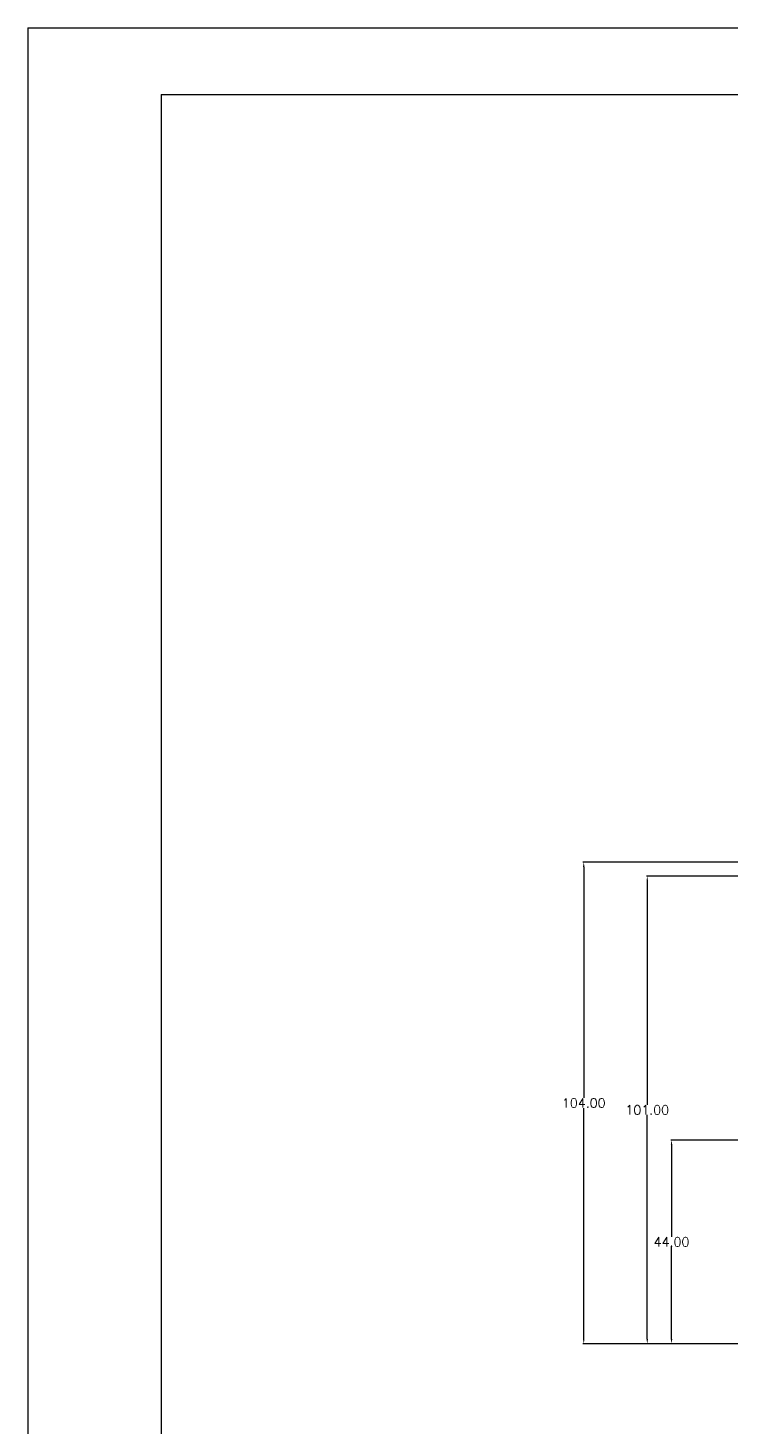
# Model space of a CAD drawing. Header units: inches. Extents: x 1813 to 4686, y 284 to 889.
# Drawn here: x 2772 to 2923.9, y 586.7 to 889.1 of the extents above; entities that cross this region are included whole.
import ezdxf

# ---------------------------------------------------------------- set-up
doc = ezdxf.new("R2010")
doc.units = ezdxf.units.IN
doc.header["$LTSCALE"] = 15
doc.styles.get("Standard").update_dxf_attribs({"font": 'txt', "bigfont": 'gbcbig.shx'})
doc.dimstyles.new('2.5', dxfattribs={"dimtxt": 2, "dimasz": 1, "dimexe": 0.18, "dimexo": 0.0625, "dimgap": 0.09, "dimtad": 0, "dimtih": 1, "dimtoh": 1, "dimzin": 0, "dimdsep": 46, "dimtxsty": 'Standard', "dimcen": 1, "dimadec": 0, "dimazin": 2, "dimtfac": 1, "dimtofl": 0, "dimtmove": 0, "dimatfit": 3, "dimfxl": 1, "dimtolj": 1, "dimtzin": 0, "dimarcsym": 0})

# ---------------------------------------------------------------- blocks, each defined once
blk = doc.blocks.new('*D271')
at = {"color": 0, "lineweight": -2}
for p, q in [((2956.7, 708.88), (2891.86, 708.88)), ((2892.04, 707.88), (2892.04, 657.97)), ((2892.04, 605.88), (2892.04, 655.79)), ((3024.14, 604.88), (2891.86, 604.88))]:
    blk.add_line(p, q, dxfattribs=at)
at = {"color": 0}
for points in [[(2891.87, 707.88), (2892.2, 707.88), (2892.04, 708.88)], [(2891.87, 605.88), (2892.2, 605.88), (2892.04, 604.88)]]:
    blk.add_solid(points, dxfattribs=at)
at = {"layer": 'Defpoints', "color": 0}
for p in [(2892.04, 708.88), (2956.76, 708.88), (3024.2, 604.88)]:
    blk.add_point(p, dxfattribs=at)
at = {"color": 0, "insert": (2892.04, 656.88), "char_height": 2, "attachment_point": 5}
blk.add_mtext('\\A1;104.00', dxfattribs=at)
blk = doc.blocks.new('*D272')
at = {"color": 0, "lineweight": -2}
for p, q in [((2984.7, 648.88), (2910.83, 648.88)), ((2911.01, 647.88), (2911.01, 627.97)), ((2911.01, 605.88), (2911.01, 625.79)), ((3024.14, 604.88), (2910.83, 604.88))]:
    blk.add_line(p, q, dxfattribs=at)
at = {"color": 0}
for points in [[(2910.84, 647.88), (2911.17, 647.88), (2911.01, 648.88)], [(2910.84, 605.88), (2911.17, 605.88), (2911.01, 604.88)]]:
    blk.add_solid(points, dxfattribs=at)
at = {"layer": 'Defpoints', "color": 0}
for p in [(2911.01, 648.88), (2984.76, 648.88), (3024.2, 604.88)]:
    blk.add_point(p, dxfattribs=at)
at = {"color": 0, "insert": (2911.01, 626.88), "char_height": 2, "attachment_point": 5}
blk.add_mtext('\\A1;44.00', dxfattribs=at)
blk = doc.blocks.new('*D275')
at = {"color": 0, "lineweight": -2}
for p, q in [((2972.7, 705.88), (2905.58, 705.88)), ((2905.76, 704.88), (2905.76, 656.47)), ((2905.76, 605.88), (2905.76, 654.29)), ((3024.14, 604.88), (2905.58, 604.88))]:
    blk.add_line(p, q, dxfattribs=at)
at = {"color": 0}
for points in [[(2905.59, 704.88), (2905.93, 704.88), (2905.76, 705.88)], [(2905.59, 605.88), (2905.93, 605.88), (2905.76, 604.88)]]:
    blk.add_solid(points, dxfattribs=at)
at = {"layer": 'Defpoints', "color": 0}
for p in [(2972.76, 705.88), (2905.76, 604.88), (3024.2, 604.88)]:
    blk.add_point(p, dxfattribs=at)
at = {"color": 0, "insert": (2905.76, 655.38), "char_height": 2, "attachment_point": 5}
blk.add_mtext('\\A1;101.00', dxfattribs=at)

msp = doc.modelspace()

# ---------------------------------------------------------------- linework, layer by layer
for p, q in [((2771.95, 889.082), (3627.31, 889.082)), ((2771.95, 889.082), (2771.95, 284.282)), ((2800.75, 874.682), (3612.91, 874.682)), ((2800.75, 874.682), (2800.75, 298.682))]:
    msp.add_line(p, q)

# ---------------------------------------------------------------- dimensions: what is measured, and where the dimension line sits
for base, p1, p2, picture, middle in [((2892.037, 708.877), (3024.198, 604.877), (2956.76, 708.877), '*D271', (2892.037, 656.877)), ((2905.76, 604.877), (2972.76, 705.877), (3024.198, 604.877), '*D275', (2905.76, 655.377)), ((2911.006, 648.877), (3024.198, 604.877), (2984.76, 648.877), '*D272', (2911.006, 626.877))]:
    dim = msp.add_linear_dim(base=base, p1=p1, p2=p2, angle=90, dimstyle='2.5')
    dim.commit()
    dim.dimension.update_dxf_attribs({"geometry": picture, "text_midpoint": middle})

doc.saveas('drawing.dxf')
